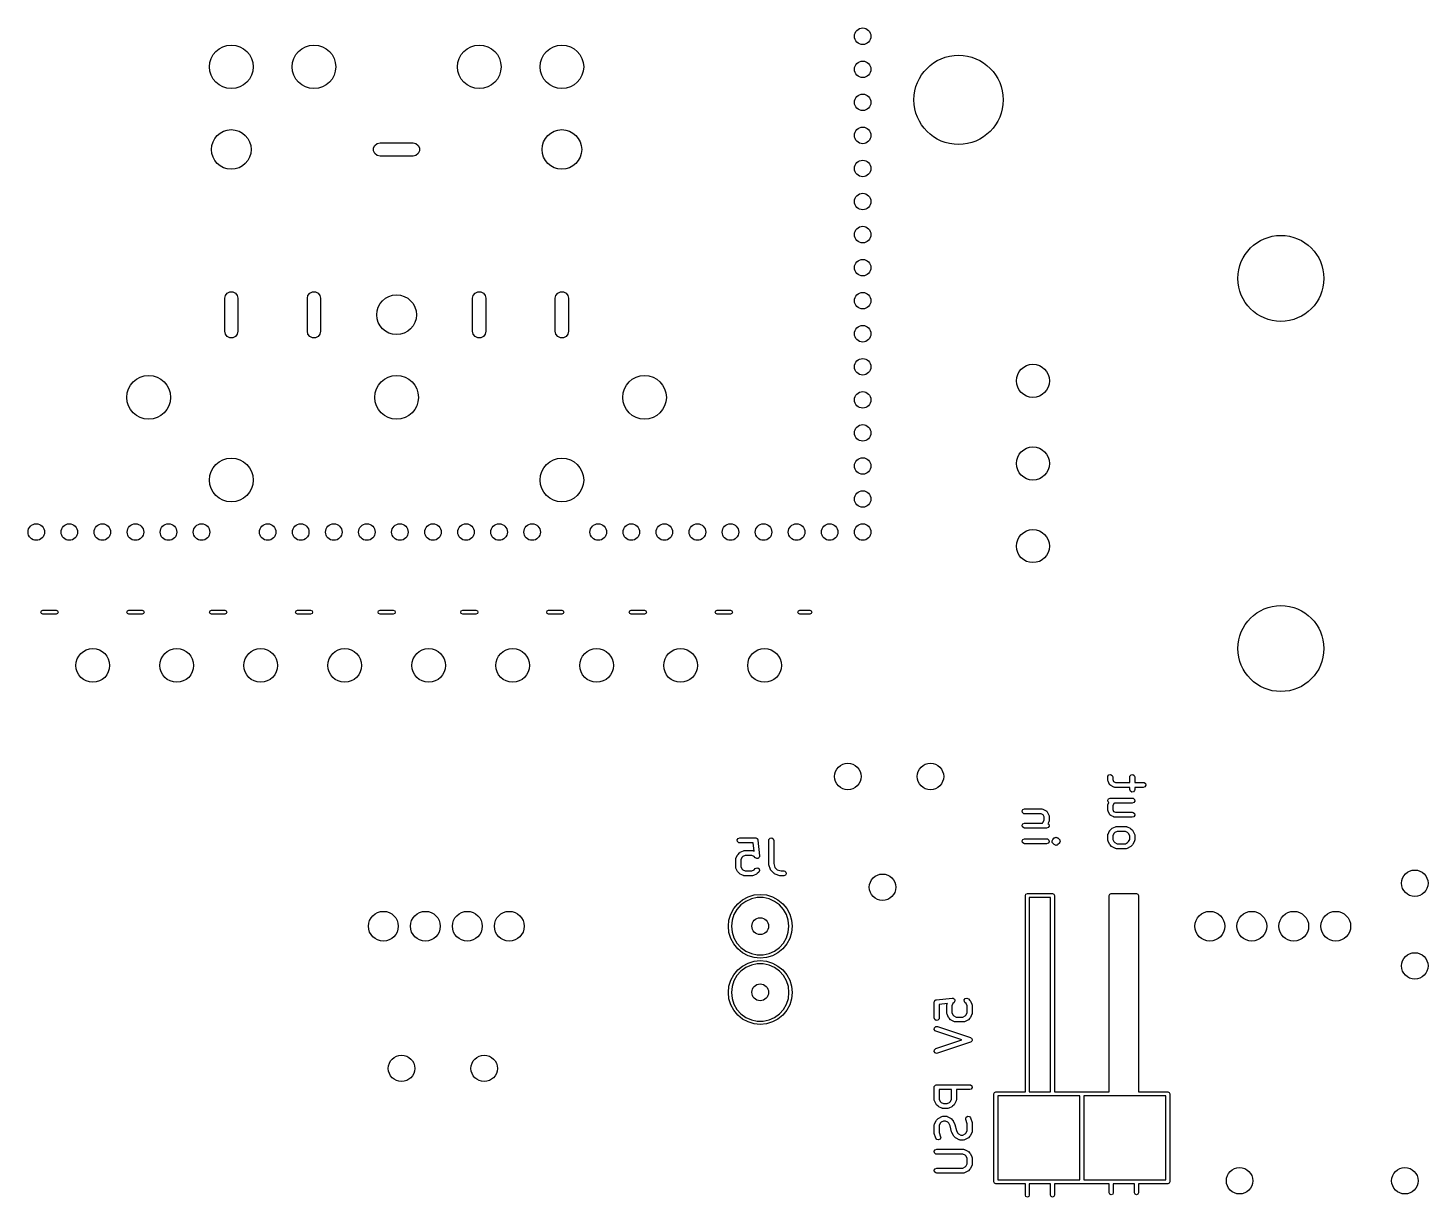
# Model space of a CAD drawing. Extents: x 0.83 to 7.45, y -4.93 to -0.82.
# Drawn here: x 4.128 to 5.795, y -2.212 to -0.82 of the extents above; entities that cross this region are included whole.
import ezdxf

# ---------------------------------------------------------------- set-up
doc = ezdxf.new("R2010")
doc.units = 0
doc.header["$MEASUREMENT"] = 0
doc.layers.add('BLACK', color=7, linetype='CONTINUOUS')

msp = doc.modelspace()

# ---------------------------------------------------------------- linework, layer by layer
at = {"layer": 'BLACK', "linetype": 'CONTINUOUS'}
for p, q in [((4.53957, -0.96281), (4.54109, -0.95966)), ((4.53957, -0.96632), (4.53957, -0.96281)), ((4.54109, -0.96948), (4.53957, -0.96632)), ((4.54109, -0.95966), (4.54383, -0.95747)), ((4.54383, -0.95747), (4.54724, -0.95669)), ((4.54724, -0.95669), (4.58661, -0.95669)), ((4.58661, -0.95669), (4.59003, -0.95747)), ((4.59003, -0.95747), (4.59277, -0.95966)), ((4.59277, -0.95966), (4.59429, -0.96281)), ((4.59429, -0.96632), (4.59277, -0.96948)), ((4.59429, -0.96281), (4.59429, -0.96632)), ((4.54383, -0.97166), (4.54109, -0.96948)), ((4.54724, -0.97244), (4.54383, -0.97166)), ((4.58661, -0.97244), (4.54724, -0.97244)), ((4.59003, -0.97166), (4.58661, -0.97244)), ((4.59277, -0.96948), (4.59003, -0.97166)), ((4.3622, -1.14173), (4.36298, -1.13832)), ((4.3622, -1.1811), (4.3622, -1.14173)), ((4.36298, -1.13832), (4.36517, -1.13558)), ((4.36517, -1.13558), (4.36833, -1.13406)), ((4.36833, -1.13406), (4.37183, -1.13406)), ((4.37183, -1.13406), (4.37499, -1.13558)), ((4.37499, -1.13558), (4.37717, -1.13832)), ((4.37717, -1.13832), (4.37795, -1.14173)), ((4.37795, -1.14173), (4.37795, -1.1811)), ((4.46063, -1.14173), (4.46141, -1.13832)), ((4.46063, -1.1811), (4.46063, -1.14173)), ((4.46141, -1.13832), (4.46359, -1.13558)), ((4.46359, -1.13558), (4.46675, -1.13406)), ((4.46675, -1.13406), (4.47026, -1.13406)), ((4.47026, -1.13406), (4.47341, -1.13558)), ((4.47341, -1.13558), (4.4756, -1.13832)), ((4.4756, -1.13832), (4.47638, -1.14173)), ((4.47638, -1.14173), (4.47638, -1.1811)), ((4.65748, -1.14173), (4.65826, -1.13832)), ((4.65748, -1.1811), (4.65748, -1.14173)), ((4.65826, -1.13832), (4.66044, -1.13558)), ((4.66044, -1.13558), (4.6636, -1.13406)), ((4.6636, -1.13406), (4.66711, -1.13406)), ((4.66711, -1.13406), (4.67026, -1.13558)), ((4.67026, -1.13558), (4.67245, -1.13832)), ((4.67245, -1.13832), (4.67323, -1.14173)), ((4.67323, -1.14173), (4.67323, -1.1811)), ((4.75591, -1.14173), (4.75669, -1.13832)), ((4.75591, -1.1811), (4.75591, -1.14173)), ((4.75669, -1.13832), (4.75887, -1.13558)), ((4.75887, -1.13558), (4.76203, -1.13406)), ((4.76203, -1.13406), (4.76553, -1.13406)), ((4.76553, -1.13406), (4.76869, -1.13558)), ((4.76869, -1.13558), (4.77087, -1.13832)), ((4.77087, -1.13832), (4.77165, -1.14173)), ((4.77165, -1.14173), (4.77165, -1.1811)), ((4.36298, -1.18452), (4.3622, -1.1811)), ((4.37795, -1.1811), (4.37717, -1.18452)), ((4.46141, -1.18452), (4.46063, -1.1811)), ((4.47638, -1.1811), (4.4756, -1.18452)), ((4.65826, -1.18452), (4.65748, -1.1811)), ((4.67323, -1.1811), (4.67245, -1.18452)), ((4.75669, -1.18452), (4.75591, -1.1811)), ((4.77165, -1.1811), (4.77087, -1.18452)), ((4.36517, -1.18726), (4.36298, -1.18452)), ((4.36833, -1.18878), (4.36517, -1.18726)), ((4.37183, -1.18878), (4.36833, -1.18878)), ((4.37499, -1.18726), (4.37183, -1.18878)), ((4.37717, -1.18452), (4.37499, -1.18726)), ((4.46359, -1.18726), (4.46141, -1.18452)), ((4.46675, -1.18878), (4.46359, -1.18726)), ((4.47026, -1.18878), (4.46675, -1.18878)), ((4.47341, -1.18726), (4.47026, -1.18878)), ((4.4756, -1.18452), (4.47341, -1.18726)), ((4.66044, -1.18726), (4.65826, -1.18452)), ((4.6636, -1.18878), (4.66044, -1.18726)), ((4.66711, -1.18878), (4.6636, -1.18878)), ((4.67026, -1.18726), (4.66711, -1.18878)), ((4.67245, -1.18452), (4.67026, -1.18726)), ((4.75887, -1.18726), (4.75669, -1.18452)), ((4.76203, -1.18878), (4.75887, -1.18726)), ((4.76553, -1.18878), (4.76203, -1.18878)), ((4.76869, -1.18726), (4.76553, -1.18878)), ((4.77087, -1.18452), (4.76869, -1.18726)), ((4.14331, -1.51575), (4.144, -1.51408)), ((4.144, -1.51742), (4.14331, -1.51575)), ((4.144, -1.51408), (4.14567, -1.51339)), ((4.14567, -1.51339), (4.16142, -1.51339)), ((4.16142, -1.51339), (4.16309, -1.51408)), ((4.16309, -1.51408), (4.16378, -1.51575)), ((4.16378, -1.51575), (4.16309, -1.51742)), ((4.24567, -1.51575), (4.24636, -1.51408)), ((4.24636, -1.51742), (4.24567, -1.51575)), ((4.24636, -1.51408), (4.24803, -1.51339)), ((4.24803, -1.51339), (4.26378, -1.51339)), ((4.26378, -1.51339), (4.26545, -1.51408)), ((4.26545, -1.51408), (4.26614, -1.51575)), ((4.26614, -1.51575), (4.26545, -1.51742)), ((4.34409, -1.51575), (4.34479, -1.51408)), ((4.34479, -1.51742), (4.34409, -1.51575)), ((4.34479, -1.51408), (4.34646, -1.51339)), ((4.34646, -1.51339), (4.3622, -1.51339)), ((4.3622, -1.51339), (4.36388, -1.51408)), ((4.36388, -1.51408), (4.36457, -1.51575)), ((4.36457, -1.51575), (4.36388, -1.51742)), ((4.44646, -1.51575), (4.44715, -1.51408)), ((4.44715, -1.51742), (4.44646, -1.51575)), ((4.44715, -1.51408), (4.44882, -1.51339)), ((4.44882, -1.51339), (4.46457, -1.51339)), ((4.46457, -1.51339), (4.46624, -1.51408)), ((4.46624, -1.51408), (4.46693, -1.51575)), ((4.46693, -1.51575), (4.46624, -1.51742)), ((4.54488, -1.51575), (4.54557, -1.51408)), ((4.54557, -1.51742), (4.54488, -1.51575)), ((4.54557, -1.51408), (4.54724, -1.51339)), ((4.54724, -1.51339), (4.56299, -1.51339)), ((4.56299, -1.51339), (4.56466, -1.51408)), ((4.56466, -1.51408), (4.56535, -1.51575)), ((4.56535, -1.51575), (4.56466, -1.51742)), ((4.64331, -1.51575), (4.644, -1.51408)), ((4.644, -1.51742), (4.64331, -1.51575)), ((4.644, -1.51408), (4.64567, -1.51339)), ((4.64567, -1.51339), (4.66142, -1.51339)), ((4.66142, -1.51339), (4.66309, -1.51408)), ((4.66309, -1.51408), (4.66378, -1.51575)), ((4.66378, -1.51575), (4.66309, -1.51742)), ((4.74567, -1.51575), (4.74636, -1.51408)), ((4.74636, -1.51742), (4.74567, -1.51575)), ((4.74636, -1.51408), (4.74803, -1.51339)), ((4.74803, -1.51339), (4.76378, -1.51339)), ((4.76378, -1.51339), (4.76545, -1.51408)), ((4.76545, -1.51408), (4.76614, -1.51575)), ((4.76614, -1.51575), (4.76545, -1.51742)), ((4.84409, -1.51575), (4.84479, -1.51408)), ((4.84479, -1.51742), (4.84409, -1.51575)), ((4.84479, -1.51408), (4.84646, -1.51339)), ((4.84646, -1.51339), (4.8622, -1.51339)), ((4.8622, -1.51339), (4.86388, -1.51408)), ((4.86388, -1.51408), (4.86457, -1.51575)), ((4.86457, -1.51575), (4.86388, -1.51742)), ((4.94646, -1.51575), (4.94715, -1.51408)), ((4.94715, -1.51742), (4.94646, -1.51575)), ((4.94715, -1.51408), (4.94882, -1.51339)), ((4.94882, -1.51339), (4.96457, -1.51339)), ((4.96457, -1.51339), (4.96624, -1.51408)), ((4.96624, -1.51408), (4.96693, -1.51575)), ((4.96693, -1.51575), (4.96624, -1.51742)), ((5.04488, -1.51575), (5.04557, -1.51408)), ((5.04557, -1.51742), (5.04488, -1.51575)), ((5.04557, -1.51408), (5.04724, -1.51339)), ((5.04724, -1.51339), (5.05906, -1.51339)), ((5.05906, -1.51339), (5.06073, -1.51408)), ((5.06073, -1.51408), (5.06142, -1.51575)), ((5.06142, -1.51575), (5.06073, -1.51742)), ((4.14567, -1.51811), (4.144, -1.51742)), ((4.16142, -1.51811), (4.14567, -1.51811)), ((4.16309, -1.51742), (4.16142, -1.51811)), ((4.24803, -1.51811), (4.24636, -1.51742)), ((4.26378, -1.51811), (4.24803, -1.51811)), ((4.26545, -1.51742), (4.26378, -1.51811)), ((4.34646, -1.51811), (4.34479, -1.51742)), ((4.3622, -1.51811), (4.34646, -1.51811)), ((4.36388, -1.51742), (4.3622, -1.51811)), ((4.44882, -1.51811), (4.44715, -1.51742)), ((4.46457, -1.51811), (4.44882, -1.51811)), ((4.46624, -1.51742), (4.46457, -1.51811)), ((4.54724, -1.51811), (4.54557, -1.51742)), ((4.56299, -1.51811), (4.54724, -1.51811)), ((4.56466, -1.51742), (4.56299, -1.51811)), ((4.64567, -1.51811), (4.644, -1.51742)), ((4.66142, -1.51811), (4.64567, -1.51811)), ((4.66309, -1.51742), (4.66142, -1.51811)), ((4.74803, -1.51811), (4.74636, -1.51742)), ((4.76378, -1.51811), (4.74803, -1.51811)), ((4.76545, -1.51742), (4.76378, -1.51811)), ((4.84646, -1.51811), (4.84479, -1.51742)), ((4.8622, -1.51811), (4.84646, -1.51811)), ((4.86388, -1.51742), (4.8622, -1.51811)), ((4.94882, -1.51811), (4.94715, -1.51742)), ((4.96457, -1.51811), (4.94882, -1.51811)), ((4.96624, -1.51742), (4.96457, -1.51811)), ((5.04724, -1.51811), (5.04557, -1.51742)), ((5.05906, -1.51811), (5.04724, -1.51811)), ((5.06073, -1.51742), (5.05906, -1.51811)), ((5.41387, -1.71201), (5.41404, -1.711)), ((5.41387, -1.71576), (5.41387, -1.71201)), ((5.41393, -1.71593), (5.41387, -1.71576)), ((5.41388, -1.7161), (5.41393, -1.71593)), ((5.41418, -1.71708), (5.41388, -1.7161)), ((5.41404, -1.711), (5.41534, -1.70945)), ((5.41605, -1.72083), (5.41418, -1.71708)), ((5.41534, -1.70945), (5.41733, -1.7091)), ((5.41733, -1.7091), (5.41908, -1.71011)), ((5.41908, -1.71011), (5.41977, -1.71201)), ((5.41977, -1.71201), (5.41977, -1.71506)), ((5.41977, -1.71506), (5.42089, -1.71731)), ((5.42089, -1.71731), (5.42314, -1.71843)), ((5.44011, -1.71201), (5.44029, -1.711)), ((5.44011, -1.71843), (5.44011, -1.71201)), ((5.44029, -1.711), (5.44159, -1.70945)), ((5.44159, -1.70945), (5.44358, -1.7091)), ((5.44358, -1.7091), (5.44533, -1.71011)), ((5.44533, -1.71011), (5.44602, -1.71201)), ((5.44602, -1.71201), (5.44602, -1.71843)), ((5.41637, -1.72113), (5.41605, -1.72083)), ((5.41655, -1.72154), (5.41637, -1.72113)), ((5.41737, -1.72215), (5.41655, -1.72154)), ((5.42112, -1.72403), (5.41737, -1.72215)), ((5.4213, -1.72405), (5.42112, -1.72403)), ((5.42143, -1.72416), (5.4213, -1.72405)), ((5.42244, -1.72434), (5.42143, -1.72416)), ((5.44011, -1.72434), (5.42244, -1.72434)), ((5.42314, -1.71843), (5.44011, -1.71843)), ((5.44011, -1.72701), (5.44011, -1.72434)), ((5.4408, -1.72891), (5.44011, -1.72701)), ((5.44255, -1.72992), (5.4408, -1.72891)), ((5.44454, -1.72957), (5.44255, -1.72992)), ((5.44584, -1.72802), (5.44454, -1.72957)), ((5.44602, -1.72701), (5.44584, -1.72802)), ((5.44602, -1.71843), (5.45619, -1.71843)), ((5.45619, -1.72434), (5.44602, -1.72434)), ((5.44602, -1.72434), (5.44602, -1.72701)), ((5.45619, -1.71843), (5.4572, -1.71861)), ((5.45809, -1.72365), (5.45619, -1.72434)), ((5.4572, -1.71861), (5.45875, -1.71991)), ((5.4591, -1.7219), (5.45809, -1.72365)), ((5.45875, -1.71991), (5.4591, -1.7219)), ((5.31292, -1.75074), (5.31482, -1.75005)), ((5.31482, -1.75005), (5.33544, -1.75005)), ((5.33544, -1.75005), (5.33645, -1.75023)), ((5.33645, -1.75023), (5.33659, -1.75034)), ((5.33659, -1.75034), (5.33676, -1.75036)), ((5.33676, -1.75036), (5.34051, -1.75224)), ((5.41387, -1.74576), (5.41404, -1.74475)), ((5.41387, -1.75138), (5.41387, -1.74576)), ((5.41391, -1.73962), (5.41492, -1.73787)), ((5.41426, -1.74161), (5.41391, -1.73962)), ((5.41404, -1.74475), (5.41416, -1.74461)), ((5.41416, -1.74461), (5.41418, -1.74444)), ((5.41418, -1.74444), (5.4152, -1.7424)), ((5.4152, -1.7424), (5.41426, -1.74161)), ((5.41492, -1.73787), (5.41682, -1.73718)), ((5.41682, -1.73718), (5.44306, -1.73718)), ((5.42112, -1.74376), (5.41977, -1.74645)), ((5.41977, -1.74645), (5.41977, -1.75068)), ((5.41977, -1.75068), (5.42089, -1.75293)), ((5.42179, -1.74309), (5.42112, -1.74376)), ((5.44306, -1.74309), (5.42179, -1.74309)), ((5.44306, -1.73718), (5.44407, -1.73736)), ((5.44496, -1.74239), (5.44306, -1.74309)), ((5.44407, -1.73736), (5.44562, -1.73866)), ((5.44597, -1.74065), (5.44496, -1.74239)), ((5.44562, -1.73866), (5.44597, -1.74065)), ((5.31191, -1.75249), (5.31292, -1.75074)), ((5.31226, -1.75448), (5.31191, -1.75249)), ((5.31381, -1.75578), (5.31226, -1.75448)), ((5.31292, -1.76762), (5.31482, -1.76693)), ((5.31482, -1.75596), (5.31381, -1.75578)), ((5.33474, -1.75596), (5.31482, -1.75596)), ((5.31482, -1.76693), (5.33609, -1.76693)), ((5.33699, -1.75708), (5.33474, -1.75596)), ((5.33609, -1.76693), (5.33676, -1.76625)), ((5.33676, -1.76625), (5.33811, -1.76356)), ((5.33811, -1.75933), (5.33699, -1.75708)), ((5.33811, -1.76356), (5.33811, -1.75933)), ((5.34051, -1.75224), (5.34133, -1.75285)), ((5.34133, -1.75285), (5.34151, -1.75326)), ((5.34151, -1.75326), (5.34183, -1.75356)), ((5.34183, -1.75356), (5.34371, -1.75731)), ((5.34371, -1.76557), (5.34269, -1.76762)), ((5.34371, -1.75731), (5.344, -1.75829)), ((5.34373, -1.7654), (5.34371, -1.76557)), ((5.34384, -1.76526), (5.34373, -1.7654)), ((5.34402, -1.76425), (5.34384, -1.76526)), ((5.344, -1.75829), (5.34396, -1.75846)), ((5.34396, -1.75846), (5.34402, -1.75863)), ((5.34402, -1.75863), (5.34402, -1.76425)), ((5.41393, -1.75155), (5.41387, -1.75138)), ((5.41388, -1.75172), (5.41393, -1.75155)), ((5.41418, -1.7527), (5.41388, -1.75172)), ((5.41605, -1.75645), (5.41418, -1.7527)), ((5.41637, -1.75676), (5.41605, -1.75645)), ((5.41655, -1.75716), (5.41637, -1.75676)), ((5.41737, -1.75777), (5.41655, -1.75716)), ((5.42112, -1.75965), (5.41737, -1.75777)), ((5.42089, -1.75293), (5.42314, -1.75405)), ((5.4213, -1.75967), (5.42112, -1.75965)), ((5.42143, -1.75978), (5.4213, -1.75967)), ((5.42244, -1.75996), (5.42143, -1.75978)), ((5.44306, -1.75996), (5.42244, -1.75996)), ((5.42314, -1.75405), (5.44306, -1.75405)), ((5.44306, -1.75405), (5.44407, -1.75423)), ((5.44496, -1.75927), (5.44306, -1.75996)), ((5.44407, -1.75423), (5.44562, -1.75553)), ((5.44597, -1.75752), (5.44496, -1.75927)), ((5.44562, -1.75553), (5.44597, -1.75752)), ((5.31191, -1.76937), (5.31292, -1.76762)), ((5.31226, -1.77135), (5.31191, -1.76937)), ((5.31381, -1.77265), (5.31226, -1.77135)), ((5.31482, -1.77283), (5.31381, -1.77265)), ((5.34106, -1.77283), (5.31482, -1.77283)), ((5.34296, -1.77214), (5.34106, -1.77283)), ((5.34269, -1.76762), (5.34362, -1.7684)), ((5.34397, -1.77039), (5.34296, -1.77214)), ((5.34362, -1.7684), (5.34397, -1.77039)), ((5.35107, -1.78408), (5.35183, -1.78401)), ((5.35183, -1.78401), (5.35257, -1.78381)), ((5.35257, -1.78381), (5.35281, -1.78392)), ((5.35281, -1.78392), (5.35308, -1.7839)), ((5.35308, -1.7839), (5.35371, -1.78434)), ((5.41387, -1.78138), (5.41404, -1.78037)), ((5.41387, -1.787), (5.41387, -1.78138)), ((5.41404, -1.78037), (5.41416, -1.78023)), ((5.41416, -1.78023), (5.41418, -1.78006)), ((5.41418, -1.78006), (5.41605, -1.77631)), ((5.41605, -1.77631), (5.41658, -1.7756)), ((5.41658, -1.7756), (5.4166, -1.77554)), ((5.4166, -1.77554), (5.41848, -1.77367)), ((5.41848, -1.77367), (5.4192, -1.77316)), ((5.4192, -1.77316), (5.41925, -1.77311)), ((5.41925, -1.77311), (5.423, -1.77124)), ((5.42112, -1.77938), (5.41977, -1.78207)), ((5.41977, -1.78207), (5.41977, -1.7863)), ((5.42232, -1.77818), (5.42112, -1.77938)), ((5.42501, -1.77683), (5.42232, -1.77818)), ((5.423, -1.77124), (5.42398, -1.77095)), ((5.42398, -1.77095), (5.42415, -1.77099)), ((5.42415, -1.77099), (5.42432, -1.77093)), ((5.42432, -1.77093), (5.43557, -1.77093)), ((5.43487, -1.77683), (5.42501, -1.77683)), ((5.43757, -1.77818), (5.43487, -1.77683)), ((5.43557, -1.77093), (5.43658, -1.7711)), ((5.43658, -1.7711), (5.43671, -1.77122)), ((5.43671, -1.77122), (5.43689, -1.77124)), ((5.43689, -1.77124), (5.44064, -1.77311)), ((5.43876, -1.77938), (5.43757, -1.77818)), ((5.44011, -1.78207), (5.43876, -1.77938)), ((5.44011, -1.7863), (5.44011, -1.78207)), ((5.44064, -1.77311), (5.44134, -1.77364)), ((5.44134, -1.77364), (5.4414, -1.77367)), ((5.4414, -1.77367), (5.44328, -1.77554)), ((5.44328, -1.77554), (5.44378, -1.77626)), ((5.44378, -1.77626), (5.44383, -1.77631)), ((5.44383, -1.77631), (5.44571, -1.78006)), ((5.44571, -1.78006), (5.446, -1.78104)), ((5.446, -1.78104), (5.44596, -1.78121)), ((5.44596, -1.78121), (5.44602, -1.78138)), ((5.44602, -1.78138), (5.44602, -1.787)), ((4.97272, -1.78699), (4.97373, -1.78524)), ((4.97307, -1.78898), (4.97272, -1.78699)), ((4.97462, -1.79028), (4.97307, -1.78898)), ((4.97373, -1.78524), (4.97563, -1.78455)), ((4.97563, -1.79046), (4.97462, -1.79028)), ((4.97563, -1.78455), (4.99438, -1.78455)), ((4.9917, -1.79046), (4.97563, -1.79046)), ((4.97618, -1.80174), (4.97993, -1.79986)), ((4.97993, -1.79986), (4.98091, -1.79957)), ((4.98091, -1.79957), (4.98109, -1.79961)), ((4.98109, -1.79961), (4.98125, -1.79955)), ((4.98125, -1.79955), (4.99063, -1.79955)), ((4.99063, -1.79955), (4.99164, -1.79973)), ((4.99164, -1.79973), (4.99177, -1.79984)), ((4.99268, -1.80023), (4.9917, -1.79046)), ((4.99177, -1.79984), (4.99195, -1.79986)), ((4.99195, -1.79986), (4.99268, -1.80023)), ((4.99438, -1.78455), (4.99453, -1.78458)), ((4.99453, -1.78458), (4.9946, -1.78456)), ((4.9946, -1.78456), (4.99471, -1.78461)), ((4.99471, -1.78461), (4.99539, -1.78473)), ((4.99539, -1.78473), (4.99587, -1.78513)), ((4.99587, -1.78513), (4.99644, -1.78539)), ((4.99644, -1.78539), (4.99662, -1.78576)), ((4.99662, -1.78576), (4.99693, -1.78603)), ((4.99693, -1.78603), (4.99704, -1.78665)), ((4.99704, -1.78665), (4.99731, -1.78721)), ((4.99731, -1.78721), (4.99919, -1.80596)), ((5.01017, -1.7875), (5.01035, -1.78649)), ((5.01017, -1.81563), (5.01017, -1.7875)), ((5.01035, -1.78649), (5.01165, -1.78495)), ((5.01165, -1.78495), (5.01364, -1.7846)), ((5.01364, -1.7846), (5.01539, -1.78561)), ((5.01539, -1.78561), (5.01608, -1.7875)), ((5.01608, -1.7875), (5.01608, -1.81515)), ((5.31191, -1.78811), (5.31292, -1.78636)), ((5.31226, -1.7901), (5.31191, -1.78811)), ((5.31381, -1.7914), (5.31226, -1.7901)), ((5.31292, -1.78636), (5.31482, -1.78567)), ((5.31482, -1.79158), (5.31381, -1.7914)), ((5.31482, -1.78567), (5.34106, -1.78567)), ((5.34106, -1.79158), (5.31482, -1.79158)), ((5.34106, -1.78567), (5.34207, -1.78585)), ((5.34296, -1.79089), (5.34106, -1.79158)), ((5.34207, -1.78585), (5.34362, -1.78715)), ((5.34397, -1.78914), (5.34296, -1.79089)), ((5.34362, -1.78715), (5.34397, -1.78914)), ((5.3475, -1.78837), (5.34755, -1.78825)), ((5.3477, -1.78911), (5.3475, -1.78837)), ((5.34753, -1.78811), (5.3476, -1.788)), ((5.34755, -1.78825), (5.34753, -1.78811)), ((5.34759, -1.78786), (5.34803, -1.78723)), ((5.3476, -1.788), (5.34759, -1.78786)), ((5.34776, -1.78987), (5.3477, -1.78911)), ((5.34787, -1.79002), (5.34776, -1.78987)), ((5.34788, -1.7901), (5.34787, -1.79002)), ((5.34798, -1.79019), (5.34788, -1.7901)), ((5.34799, -1.79019), (5.34798, -1.79019)), ((5.34802, -1.79032), (5.34799, -1.79019)), ((5.34813, -1.79039), (5.34802, -1.79032)), ((5.34803, -1.78723), (5.34835, -1.78654)), ((5.34835, -1.79071), (5.34813, -1.79039)), ((5.34835, -1.78654), (5.35023, -1.78466)), ((5.35023, -1.79259), (5.34835, -1.79071)), ((5.35023, -1.78466), (5.35054, -1.78444)), ((5.35092, -1.79291), (5.35023, -1.79259)), ((5.35054, -1.78444), (5.35062, -1.78433)), ((5.35062, -1.78433), (5.35075, -1.7843)), ((5.35075, -1.7843), (5.35107, -1.78408)), ((5.35155, -1.79335), (5.35092, -1.79291)), ((5.35181, -1.79333), (5.35155, -1.79335)), ((5.35206, -1.79344), (5.35181, -1.79333)), ((5.3528, -1.79324), (5.35206, -1.79344)), ((5.35356, -1.79318), (5.3528, -1.79324)), ((5.35388, -1.79295), (5.35356, -1.79318)), ((5.35371, -1.78434), (5.3544, -1.78466)), ((5.35401, -1.79292), (5.35388, -1.79295)), ((5.35408, -1.79281), (5.35401, -1.79292)), ((5.3544, -1.79259), (5.35408, -1.79281)), ((5.3544, -1.78466), (5.35628, -1.78654)), ((5.35628, -1.79071), (5.3544, -1.79259)), ((5.35628, -1.78654), (5.3565, -1.78686)), ((5.3566, -1.79002), (5.35628, -1.79071)), ((5.3565, -1.78686), (5.35661, -1.78693)), ((5.35704, -1.78939), (5.3566, -1.79002)), ((5.35661, -1.78693), (5.35664, -1.78706)), ((5.35664, -1.78706), (5.35665, -1.78707)), ((5.35665, -1.78707), (5.35675, -1.78715)), ((5.35675, -1.78715), (5.35676, -1.78723)), ((5.35676, -1.78723), (5.35686, -1.78738)), ((5.35686, -1.78738), (5.35693, -1.78814)), ((5.35693, -1.78814), (5.35713, -1.78888)), ((5.3571, -1.78914), (5.35703, -1.78926)), ((5.35703, -1.78926), (5.35704, -1.78939)), ((5.35713, -1.78888), (5.35707, -1.78901)), ((5.35707, -1.78901), (5.3571, -1.78914)), ((5.41393, -1.78717), (5.41387, -1.787)), ((5.41388, -1.78734), (5.41393, -1.78717)), ((5.41418, -1.78832), (5.41388, -1.78734)), ((5.41605, -1.79207), (5.41418, -1.78832)), ((5.4161, -1.79212), (5.41605, -1.79207)), ((5.4166, -1.79284), (5.4161, -1.79212)), ((5.41848, -1.79471), (5.4166, -1.79284)), ((5.41854, -1.79474), (5.41848, -1.79471)), ((5.41925, -1.79527), (5.41854, -1.79474)), ((5.423, -1.79714), (5.41925, -1.79527)), ((5.41977, -1.7863), (5.42112, -1.789)), ((5.42112, -1.789), (5.42232, -1.7902)), ((5.42232, -1.7902), (5.42501, -1.79155)), ((5.42317, -1.79716), (5.423, -1.79714)), ((5.42331, -1.79728), (5.42317, -1.79716)), ((5.42432, -1.79745), (5.42331, -1.79728)), ((5.43557, -1.79745), (5.42432, -1.79745)), ((5.42501, -1.79155), (5.43487, -1.79155)), ((5.43487, -1.79155), (5.43757, -1.7902)), ((5.43573, -1.79739), (5.43557, -1.79745)), ((5.4359, -1.79743), (5.43573, -1.79739)), ((5.43689, -1.79714), (5.4359, -1.79743)), ((5.44064, -1.79527), (5.43689, -1.79714)), ((5.43757, -1.7902), (5.43876, -1.789)), ((5.43876, -1.789), (5.44011, -1.7863)), ((5.44068, -1.79522), (5.44064, -1.79527)), ((5.4414, -1.79471), (5.44068, -1.79522)), ((5.44328, -1.79284), (5.4414, -1.79471)), ((5.44331, -1.79278), (5.44328, -1.79284)), ((5.44383, -1.79207), (5.44331, -1.79278)), ((5.44571, -1.78832), (5.44383, -1.79207)), ((5.44573, -1.78815), (5.44571, -1.78832)), ((5.44584, -1.78801), (5.44573, -1.78815)), ((5.44602, -1.787), (5.44584, -1.78801)), ((4.9708, -1.81), (4.97098, -1.80899)), ((4.9708, -1.81938), (4.9708, -1.81)), ((4.97098, -1.80899), (4.97109, -1.80886)), ((4.97109, -1.80886), (4.97111, -1.80868)), ((4.97111, -1.80868), (4.97299, -1.80493)), ((4.97299, -1.80493), (4.97351, -1.80422)), ((4.97351, -1.80422), (4.97354, -1.80416)), ((4.97354, -1.80416), (4.97541, -1.80229)), ((4.97541, -1.80229), (4.97614, -1.80178)), ((4.97614, -1.80178), (4.97618, -1.80174)), ((4.97805, -1.808), (4.97671, -1.8107)), ((4.97671, -1.8107), (4.97671, -1.81868)), ((4.97925, -1.8068), (4.97805, -1.808)), ((4.98195, -1.80546), (4.97925, -1.8068)), ((4.98993, -1.80546), (4.98195, -1.80546)), ((4.99263, -1.8068), (4.98993, -1.80546)), ((4.99416, -1.80834), (4.99263, -1.8068)), ((4.99418, -1.80835), (4.99416, -1.80834)), ((4.99419, -1.80837), (4.99418, -1.80835)), ((4.99509, -1.80877), (4.99419, -1.80837)), ((4.99599, -1.80919), (4.99509, -1.80877)), ((4.99601, -1.80919), (4.99599, -1.80919)), ((4.99603, -1.8092), (4.99601, -1.80919)), ((4.99699, -1.80893), (4.99603, -1.8092)), ((4.99794, -1.80867), (4.99699, -1.80893)), ((4.99796, -1.80866), (4.99794, -1.80867)), ((4.99797, -1.80865), (4.99796, -1.80866)), ((4.99853, -1.80783), (4.99797, -1.80865)), ((4.9991, -1.80702), (4.99853, -1.80783)), ((4.99911, -1.80698), (4.9991, -1.807)), ((4.9991, -1.807), (4.9991, -1.80702)), ((4.99919, -1.80596), (4.99911, -1.80698)), ((5.01019, -1.81569), (5.01017, -1.81563)), ((5.01032, -1.81656), (5.01019, -1.81569)), ((5.0122, -1.82218), (5.01032, -1.81656)), ((5.01608, -1.81515), (5.01758, -1.81966)), ((4.97086, -1.81954), (4.9708, -1.81938)), ((4.97082, -1.81971), (4.97086, -1.81954)), ((4.97111, -1.8207), (4.97082, -1.81971)), ((4.97299, -1.82445), (4.97111, -1.8207)), ((4.97303, -1.82449), (4.97299, -1.82445)), ((4.97354, -1.82521), (4.97303, -1.82449)), ((4.97541, -1.82709), (4.97354, -1.82521)), ((4.97547, -1.82712), (4.97541, -1.82709)), ((4.97618, -1.82764), (4.97547, -1.82712)), ((4.97993, -1.82952), (4.97618, -1.82764)), ((4.97671, -1.81868), (4.97805, -1.82138)), ((4.97805, -1.82138), (4.97925, -1.82257)), ((4.97925, -1.82257), (4.98195, -1.82392)), ((4.98011, -1.82954), (4.97993, -1.82952)), ((4.98024, -1.82965), (4.98011, -1.82954)), ((4.98125, -1.82983), (4.98024, -1.82965)), ((4.99063, -1.82983), (4.98125, -1.82983)), ((4.98195, -1.82392), (4.98993, -1.82392)), ((4.98993, -1.82392), (4.99263, -1.82257)), ((4.99079, -1.82977), (4.99063, -1.82983)), ((4.99096, -1.82981), (4.99079, -1.82977)), ((4.99195, -1.82952), (4.99096, -1.82981)), ((4.9957, -1.82764), (4.99195, -1.82952)), ((4.99263, -1.82257), (4.99416, -1.82104)), ((4.99416, -1.82104), (4.995, -1.82045)), ((4.995, -1.82045), (4.99701, -1.82027)), ((4.99574, -1.82759), (4.9957, -1.82764)), ((4.99646, -1.82709), (4.99574, -1.82759)), ((4.99834, -1.82521), (4.99646, -1.82709)), ((4.99701, -1.82027), (4.99867, -1.82143)), ((4.99919, -1.82338), (4.99834, -1.82521)), ((4.99867, -1.82143), (4.99919, -1.82338)), ((5.01231, -1.82232), (5.0122, -1.82218)), ((5.01232, -1.8225), (5.01231, -1.82232)), ((5.01291, -1.82334), (5.01232, -1.8225)), ((5.01666, -1.82709), (5.01291, -1.82334)), ((5.01682, -1.82716), (5.01666, -1.82709)), ((5.01691, -1.82731), (5.01682, -1.82716)), ((5.01781, -1.8278), (5.01691, -1.82731)), ((5.01758, -1.81966), (5.02034, -1.82242)), ((5.02344, -1.82968), (5.01781, -1.8278)), ((5.02034, -1.82242), (5.02485, -1.82392)), ((5.0235, -1.82967), (5.02344, -1.82968)), ((5.02437, -1.82983), (5.0235, -1.82967)), ((5.02812, -1.82983), (5.02437, -1.82983)), ((5.02485, -1.82392), (5.02812, -1.82392)), ((5.02812, -1.82392), (5.02913, -1.8241)), ((5.03002, -1.82914), (5.02812, -1.82983)), ((5.02913, -1.8241), (5.03068, -1.8254)), ((5.03103, -1.82739), (5.03002, -1.82914)), ((5.03068, -1.8254), (5.03103, -1.82739)), ((4.96843, -1.86867), (4.97315, -1.86292)), ((4.9771, -1.86433), (4.97232, -1.86965)), ((4.97315, -1.86292), (4.97891, -1.85819)), ((4.98289, -1.86013), (4.9771, -1.86433)), ((4.97891, -1.85819), (4.98547, -1.85469)), ((4.98943, -1.85722), (4.98289, -1.86013)), ((4.98547, -1.85469), (4.99259, -1.85252)), ((4.99642, -1.85573), (4.98943, -1.85722)), ((4.99259, -1.85252), (5, -1.8518)), ((5.00358, -1.85573), (4.99642, -1.85573)), ((5, -1.8518), (5.00741, -1.85252)), ((5.01057, -1.85722), (5.00358, -1.85573)), ((5.00741, -1.85252), (5.01453, -1.85469)), ((5.01711, -1.86013), (5.01057, -1.85722)), ((5.01453, -1.85469), (5.02109, -1.85819)), ((5.0229, -1.86433), (5.01711, -1.86013)), ((5.02109, -1.85819), (5.02685, -1.86292)), ((5.02768, -1.86965), (5.0229, -1.86433)), ((5.02685, -1.86292), (5.03157, -1.86867)), ((5.31575, -1.85335), (5.31644, -1.85168)), ((5.31575, -2.0872), (5.31575, -1.85335)), ((5.31644, -1.85168), (5.31811, -1.85098)), ((5.31811, -1.85098), (5.34803, -1.85098)), ((5.32047, -1.85571), (5.32047, -2.0872)), ((5.34567, -1.85571), (5.32047, -1.85571)), ((5.34567, -2.0872), (5.34567, -1.85571)), ((5.34803, -1.85098), (5.3497, -1.85168)), ((5.3497, -1.85168), (5.35039, -1.85335)), ((5.35039, -1.85335), (5.35039, -2.0872)), ((5.41575, -1.85335), (5.41644, -1.85168)), ((5.41575, -2.0872), (5.41575, -1.85335)), ((5.41644, -1.85168), (5.41811, -1.85098)), ((5.41811, -1.85098), (5.44803, -1.85098)), ((5.44803, -1.85098), (5.4497, -1.85168)), ((5.4497, -1.85168), (5.45039, -1.85335)), ((5.45039, -1.85335), (5.45039, -2.0872)), ((4.96203, -1.88976), (4.96276, -1.88236)), ((4.96276, -1.88236), (4.96492, -1.87523)), ((4.96492, -1.87523), (4.96843, -1.86867)), ((4.96653, -1.88265), (4.96578, -1.88976)), ((4.96874, -1.87585), (4.96653, -1.88265)), ((4.97232, -1.86965), (4.96874, -1.87585)), ((5.03126, -1.87585), (5.02768, -1.86965)), ((5.03347, -1.88265), (5.03126, -1.87585)), ((5.03157, -1.86867), (5.03508, -1.87523)), ((5.03422, -1.88976), (5.03347, -1.88265)), ((5.03508, -1.87523), (5.03724, -1.88236)), ((5.03724, -1.88236), (5.03797, -1.88976)), ((4.96276, -1.89717), (4.96203, -1.88976)), ((4.96492, -1.90429), (4.96276, -1.89717)), ((4.96578, -1.88976), (4.96653, -1.89688)), ((4.96653, -1.89688), (4.96874, -1.90368)), ((5.03126, -1.90368), (5.03347, -1.89688)), ((5.03347, -1.89688), (5.03422, -1.88976)), ((5.03724, -1.89717), (5.03508, -1.90429)), ((5.03797, -1.88976), (5.03724, -1.89717)), ((4.96843, -1.91086), (4.96492, -1.90429)), ((4.97315, -1.91661), (4.96843, -1.91086)), ((4.96874, -1.90368), (4.97232, -1.90988)), ((4.97232, -1.90988), (4.9771, -1.91519)), ((4.97891, -1.92133), (4.97315, -1.91661)), ((4.9771, -1.91519), (4.98289, -1.9194)), ((5.01711, -1.9194), (5.0229, -1.91519)), ((5.02685, -1.91661), (5.02109, -1.92133)), ((5.0229, -1.91519), (5.02768, -1.90988)), ((5.03157, -1.91086), (5.02685, -1.91661)), ((5.02768, -1.90988), (5.03126, -1.90368)), ((5.03508, -1.90429), (5.03157, -1.91086)), ((4.9789, -1.93717), (4.98546, -1.93366)), ((4.98547, -1.92484), (4.97891, -1.92133)), ((4.98289, -1.9194), (4.98943, -1.92231)), ((4.98546, -1.93366), (4.99259, -1.9315)), ((4.99259, -1.927), (4.98547, -1.92484)), ((4.98943, -1.92231), (4.99642, -1.9238)), ((5, -1.92773), (4.99259, -1.927)), ((4.99259, -1.9315), (5, -1.93077)), ((4.99642, -1.9238), (5.00358, -1.9238)), ((5.00741, -1.927), (5, -1.92773)), ((5, -1.93077), (5.00741, -1.9315)), ((5.00358, -1.9238), (5.01057, -1.92231)), ((5.01453, -1.92484), (5.00741, -1.927)), ((5.00741, -1.9315), (5.01454, -1.93366)), ((5.01057, -1.92231), (5.01711, -1.9194)), ((5.02109, -1.92133), (5.01453, -1.92484)), ((5.01454, -1.93366), (5.0211, -1.93717)), ((4.96491, -1.95421), (4.96842, -1.94765)), ((4.96842, -1.94765), (4.97314, -1.94189)), ((4.9723, -1.94863), (4.96873, -1.95483)), ((4.97709, -1.94331), (4.9723, -1.94863)), ((4.97314, -1.94189), (4.9789, -1.93717)), ((4.98288, -1.9391), (4.97709, -1.94331)), ((4.98942, -1.93619), (4.98288, -1.9391)), ((4.99642, -1.9347), (4.98942, -1.93619)), ((5.00358, -1.9347), (4.99642, -1.9347)), ((5.01058, -1.93619), (5.00358, -1.9347)), ((5.01712, -1.9391), (5.01058, -1.93619)), ((5.02291, -1.94331), (5.01712, -1.9391)), ((5.0211, -1.93717), (5.02686, -1.94189)), ((5.02769, -1.94863), (5.02291, -1.94331)), ((5.02686, -1.94189), (5.03158, -1.94765)), ((5.03127, -1.95483), (5.02769, -1.94863)), ((5.03158, -1.94765), (5.03509, -1.95421)), ((4.96202, -1.96875), (4.96275, -1.96134)), ((4.96275, -1.96134), (4.96491, -1.95421)), ((4.96652, -1.96163), (4.96577, -1.96875)), ((4.96873, -1.95483), (4.96652, -1.96163)), ((5.03348, -1.96163), (5.03127, -1.95483)), ((5.03423, -1.96875), (5.03348, -1.96163)), ((5.03509, -1.95421), (5.03725, -1.96134)), ((5.03725, -1.96134), (5.03798, -1.96875)), ((4.96275, -1.97616), (4.96202, -1.96875)), ((4.96491, -1.98329), (4.96275, -1.97616)), ((4.96842, -1.98985), (4.96491, -1.98329)), ((4.96577, -1.96875), (4.96652, -1.97587)), ((4.96652, -1.97587), (4.96873, -1.98267)), ((4.96873, -1.98267), (4.9723, -1.98887)), ((5.02769, -1.98887), (5.03127, -1.98267)), ((5.03127, -1.98267), (5.03348, -1.97587)), ((5.03509, -1.98329), (5.03158, -1.98985)), ((5.03348, -1.97587), (5.03423, -1.96875)), ((5.03725, -1.97616), (5.03509, -1.98329)), ((5.03798, -1.96875), (5.03725, -1.97616)), ((5.20719, -1.98024), (5.20722, -1.98009)), ((5.20719, -1.99899), (5.20719, -1.98024)), ((5.2072, -1.98002), (5.20725, -1.97991)), ((5.20722, -1.98009), (5.2072, -1.98002)), ((5.20725, -1.97991), (5.20737, -1.97923)), ((5.20737, -1.97923), (5.20777, -1.97875)), ((5.20777, -1.97875), (5.20803, -1.97818)), ((5.20803, -1.97818), (5.2084, -1.978)), ((5.2084, -1.978), (5.20867, -1.97768)), ((5.20867, -1.97768), (5.20928, -1.97757)), ((5.20928, -1.97757), (5.20985, -1.9773)), ((5.20985, -1.9773), (5.2286, -1.97543)), ((5.22287, -1.98194), (5.2131, -1.98291)), ((5.2131, -1.98291), (5.2131, -1.99899)), ((5.22219, -1.98399), (5.22237, -1.98298)), ((5.22219, -1.99336), (5.22219, -1.98399)), ((5.22237, -1.98298), (5.22248, -1.98284)), ((5.22248, -1.98284), (5.2225, -1.98267)), ((5.2225, -1.98267), (5.22287, -1.98194)), ((5.22944, -1.98199), (5.22809, -1.98469)), ((5.2286, -1.97543), (5.22962, -1.9755)), ((5.23098, -1.98045), (5.22944, -1.98199)), ((5.22962, -1.9755), (5.22964, -1.97551)), ((5.22964, -1.97551), (5.22965, -1.97551)), ((5.22965, -1.97551), (5.23047, -1.97608)), ((5.23047, -1.97608), (5.23129, -1.97664)), ((5.23099, -1.98044), (5.23098, -1.98045)), ((5.231, -1.98043), (5.23099, -1.98044)), ((5.23141, -1.97952), (5.231, -1.98043)), ((5.23129, -1.97664), (5.23129, -1.97666)), ((5.23129, -1.97666), (5.23131, -1.97667)), ((5.23131, -1.97667), (5.23157, -1.97763)), ((5.23183, -1.97862), (5.23141, -1.97952)), ((5.23157, -1.97763), (5.23183, -1.97859)), ((5.23183, -1.97859), (5.23183, -1.9786)), ((5.23183, -1.9786), (5.23183, -1.97862)), ((5.24291, -1.9776), (5.24407, -1.97595)), ((5.24309, -1.97961), (5.24291, -1.9776)), ((5.24368, -1.98045), (5.24309, -1.97961)), ((5.24521, -1.98199), (5.24368, -1.98045)), ((5.24407, -1.97595), (5.24602, -1.97542)), ((5.24656, -1.98469), (5.24521, -1.98199)), ((5.24602, -1.97542), (5.24785, -1.97628)), ((5.24785, -1.97628), (5.24973, -1.97815)), ((5.24973, -1.97815), (5.25023, -1.97888)), ((5.25023, -1.97888), (5.25028, -1.97892)), ((5.25028, -1.97892), (5.25215, -1.98267)), ((5.25215, -1.98267), (5.25245, -1.98365)), ((5.25245, -1.98365), (5.2524, -1.98382)), ((5.2524, -1.98382), (5.25247, -1.98399)), ((5.25247, -1.98399), (5.25247, -1.99336)), ((4.97314, -1.99561), (4.96842, -1.98985)), ((4.9723, -1.98887), (4.97709, -1.99419)), ((4.9789, -2.00033), (4.97314, -1.99561)), ((4.97709, -1.99419), (4.98288, -1.9984)), ((4.98546, -2.00384), (4.9789, -2.00033)), ((4.98288, -1.9984), (4.98942, -2.00131)), ((5.01058, -2.00131), (5.01712, -1.9984)), ((5.0211, -2.00033), (5.01454, -2.00384)), ((5.01712, -1.9984), (5.02291, -1.99419)), ((5.02686, -1.99561), (5.0211, -2.00033)), ((5.02291, -1.99419), (5.02769, -1.98887)), ((5.03158, -1.98985), (5.02686, -1.99561)), ((5.20788, -2.00089), (5.20719, -1.99899)), ((5.21292, -2), (5.21162, -2.00154)), ((5.2131, -1.99899), (5.21292, -2)), ((5.22225, -1.99353), (5.22219, -1.99336)), ((5.22221, -1.9937), (5.22225, -1.99353)), ((5.2225, -1.99468), (5.22221, -1.9937)), ((5.22437, -1.99843), (5.2225, -1.99468)), ((5.22442, -1.99848), (5.22437, -1.99843)), ((5.22493, -1.9992), (5.22442, -1.99848)), ((5.2268, -2.00108), (5.22493, -1.9992)), ((5.22809, -1.98469), (5.22809, -1.99267)), ((5.22809, -1.99267), (5.22944, -1.99536)), ((5.22944, -1.99536), (5.23064, -1.99656)), ((5.23064, -1.99656), (5.23334, -1.99791)), ((5.23334, -1.99791), (5.24132, -1.99791)), ((5.24132, -1.99791), (5.24401, -1.99656)), ((5.24401, -1.99656), (5.24521, -1.99536)), ((5.24521, -1.99536), (5.24656, -1.99267)), ((5.24656, -1.99267), (5.24656, -1.98469)), ((5.24973, -1.9992), (5.24785, -2.00108)), ((5.24975, -1.99914), (5.24973, -1.9992)), ((5.25028, -1.99843), (5.24975, -1.99914)), ((5.25215, -1.99468), (5.25028, -1.99843)), ((5.25217, -1.99451), (5.25215, -1.99468)), ((5.25229, -1.99437), (5.25217, -1.99451)), ((5.25247, -1.99336), (5.25229, -1.99437)), ((4.99259, -2.006), (4.98546, -2.00384)), ((4.98942, -2.00131), (4.99642, -2.0028)), ((5, -2.00673), (4.99259, -2.006)), ((4.99642, -2.0028), (5.00358, -2.0028)), ((5.00741, -2.006), (5, -2.00673)), ((5.00358, -2.0028), (5.01058, -2.00131)), ((5.01454, -2.00384), (5.00741, -2.006)), ((5.20725, -2.0127), (5.20755, -2.0107)), ((5.20831, -2.01442), (5.20725, -2.0127)), ((5.20755, -2.0107), (5.20906, -2.00936)), ((5.20963, -2.0019), (5.20788, -2.00089)), ((5.20921, -2.01491), (5.20831, -2.01442)), ((5.20906, -2.00936), (5.21108, -2.00931)), ((5.24018, -2.02523), (5.20921, -2.01491)), ((5.21162, -2.00154), (5.20963, -2.0019)), ((5.21108, -2.00931), (5.25045, -2.02243)), ((5.22686, -2.0011), (5.2268, -2.00108)), ((5.22757, -2.00163), (5.22686, -2.0011)), ((5.23132, -2.0035), (5.22757, -2.00163)), ((5.23149, -2.00352), (5.23132, -2.0035)), ((5.23163, -2.00364), (5.23149, -2.00352)), ((5.23264, -2.00382), (5.23163, -2.00364)), ((5.24201, -2.00382), (5.23264, -2.00382)), ((5.24218, -2.00375), (5.24201, -2.00382)), ((5.24235, -2.0038), (5.24218, -2.00375)), ((5.24333, -2.0035), (5.24235, -2.0038)), ((5.24708, -2.00163), (5.24333, -2.0035)), ((5.24713, -2.00158), (5.24708, -2.00163)), ((5.24785, -2.00108), (5.24713, -2.00158)), ((5.20921, -2.03556), (5.24018, -2.02523)), ((5.25045, -2.02804), (5.21108, -2.04116)), ((5.25045, -2.02243), (5.25135, -2.02292)), ((5.25051, -2.02798), (5.25045, -2.02804)), ((5.2506, -2.02798), (5.25051, -2.02798)), ((5.2513, -2.02736), (5.2506, -2.02798)), ((5.25203, -2.02678), (5.2513, -2.02736)), ((5.25135, -2.02292), (5.25139, -2.02299)), ((5.25139, -2.02299), (5.25147, -2.02303)), ((5.25147, -2.02303), (5.25192, -2.02385)), ((5.25192, -2.02385), (5.25241, -2.02464)), ((5.25205, -2.0267), (5.25203, -2.02678)), ((5.25211, -2.02664), (5.25205, -2.0267)), ((5.25225, -2.02572), (5.25211, -2.02664)), ((5.25243, -2.0248), (5.25225, -2.02572)), ((5.25241, -2.02464), (5.25239, -2.02473)), ((5.25239, -2.02473), (5.25243, -2.0248)), ((5.20722, -2.03879), (5.20763, -2.03681)), ((5.20818, -2.04057), (5.20722, -2.03879)), ((5.20763, -2.03681), (5.20921, -2.03556)), ((5.21006, -2.04131), (5.20818, -2.04057)), ((5.21108, -2.04116), (5.21006, -2.04131)), ((5.20719, -2.08148), (5.20726, -2.08109)), ((5.20719, -2.09648), (5.20719, -2.08148)), ((5.20723, -2.08096), (5.2073, -2.08085)), ((5.20726, -2.08109), (5.20723, -2.08096)), ((5.2073, -2.08085), (5.20737, -2.08047)), ((5.20737, -2.08047), (5.20786, -2.07988)), ((5.20786, -2.07988), (5.20824, -2.07922)), ((5.20824, -2.07922), (5.20849, -2.07912)), ((5.20849, -2.07912), (5.20867, -2.07892)), ((5.20867, -2.07892), (5.20942, -2.07879)), ((5.20942, -2.07879), (5.21014, -2.07852)), ((5.21014, -2.07852), (5.24951, -2.07852)), ((5.24951, -2.07852), (5.25052, -2.0787)), ((5.25141, -2.08374), (5.24951, -2.08443)), ((5.25052, -2.0787), (5.25207, -2.08)), ((5.25242, -2.08199), (5.25141, -2.08374)), ((5.25207, -2.08), (5.25242, -2.08199)), ((5.20725, -2.09664), (5.20719, -2.09648)), ((5.20721, -2.09681), (5.20725, -2.09664)), ((5.2075, -2.0978), (5.20721, -2.09681)), ((5.20938, -2.10155), (5.2075, -2.0978)), ((5.2131, -2.08443), (5.2131, -2.09578)), ((5.22781, -2.08443), (5.2131, -2.08443)), ((5.2131, -2.09578), (5.21444, -2.09848)), ((5.21444, -2.09848), (5.21564, -2.09967)), ((5.21564, -2.09967), (5.21834, -2.10102)), ((5.22257, -2.10102), (5.22527, -2.09967)), ((5.22527, -2.09967), (5.22646, -2.09848)), ((5.22646, -2.09848), (5.22781, -2.09578)), ((5.22781, -2.09578), (5.22781, -2.08443)), ((5.23341, -2.0978), (5.23153, -2.10155)), ((5.23343, -2.09762), (5.23341, -2.0978)), ((5.23354, -2.09749), (5.23343, -2.09762)), ((5.23372, -2.09648), (5.23354, -2.09749)), ((5.24951, -2.08443), (5.23372, -2.08443)), ((5.23372, -2.08443), (5.23372, -2.09648)), ((5.27835, -2.08957), (5.27904, -2.0879)), ((5.27835, -2.19429), (5.27835, -2.08957)), ((5.27904, -2.0879), (5.28071, -2.0872)), ((5.28071, -2.0872), (5.31575, -2.0872)), ((5.31811, -2.09193), (5.28307, -2.09193)), ((5.28307, -2.09193), (5.28307, -2.19193)), ((5.34803, -2.09193), (5.31811, -2.09193)), ((5.32047, -2.0872), (5.34567, -2.0872)), ((5.38071, -2.09193), (5.34803, -2.09193)), ((5.35039, -2.0872), (5.41575, -2.0872)), ((5.38071, -2.19193), (5.38071, -2.09193)), ((5.41811, -2.09193), (5.38543, -2.09193)), ((5.38543, -2.09193), (5.38543, -2.19193)), ((5.42205, -2.09193), (5.41811, -2.09193)), ((5.42677, -2.09193), (5.42205, -2.09193)), ((5.4315, -2.09193), (5.42677, -2.09193)), ((5.43622, -2.09193), (5.4315, -2.09193)), ((5.44094, -2.09193), (5.43622, -2.09193)), ((5.44567, -2.09193), (5.44094, -2.09193)), ((5.44803, -2.09193), (5.44567, -2.09193)), ((5.48307, -2.09193), (5.44803, -2.09193)), ((5.45039, -2.0872), (5.48543, -2.0872)), ((5.48307, -2.19193), (5.48307, -2.09193)), ((5.48543, -2.0872), (5.4871, -2.0879)), ((5.4871, -2.0879), (5.4878, -2.08957)), ((5.4878, -2.08957), (5.4878, -2.19429)), ((5.20942, -2.10159), (5.20938, -2.10155)), ((5.20993, -2.10231), (5.20942, -2.10159)), ((5.2118, -2.10419), (5.20993, -2.10231)), ((5.21186, -2.10421), (5.2118, -2.10419)), ((5.21257, -2.10474), (5.21186, -2.10421)), ((5.21632, -2.10662), (5.21257, -2.10474)), ((5.21257, -2.11821), (5.21632, -2.11633)), ((5.2165, -2.10664), (5.21632, -2.10662)), ((5.21632, -2.11633), (5.2173, -2.11604)), ((5.21663, -2.10675), (5.2165, -2.10664)), ((5.21764, -2.10693), (5.21663, -2.10675)), ((5.2173, -2.11604), (5.21748, -2.11608)), ((5.21748, -2.11608), (5.21764, -2.11602)), ((5.22327, -2.10693), (5.21764, -2.10693)), ((5.21764, -2.11602), (5.22139, -2.11602)), ((5.21834, -2.10102), (5.22257, -2.10102)), ((5.22139, -2.11602), (5.2224, -2.1162)), ((5.2224, -2.1162), (5.22254, -2.11631)), ((5.22254, -2.11631), (5.22271, -2.11633)), ((5.22271, -2.11633), (5.22646, -2.11821)), ((5.22343, -2.10687), (5.22327, -2.10693)), ((5.2236, -2.10691), (5.22343, -2.10687)), ((5.22459, -2.10662), (5.2236, -2.10691)), ((5.22834, -2.10474), (5.22459, -2.10662)), ((5.22838, -2.10469), (5.22834, -2.10474)), ((5.2291, -2.10419), (5.22838, -2.10469)), ((5.23098, -2.10231), (5.2291, -2.10419)), ((5.23101, -2.10225), (5.23098, -2.10231)), ((5.23153, -2.10155), (5.23101, -2.10225)), ((5.24469, -2.11889), (5.24543, -2.11701)), ((5.24543, -2.11701), (5.2472, -2.11605)), ((5.2472, -2.11605), (5.24918, -2.11646)), ((5.24918, -2.11646), (5.25044, -2.11804)), ((5.20719, -2.12647), (5.20737, -2.12546)), ((5.20719, -2.13585), (5.20719, -2.12647)), ((5.20737, -2.12546), (5.20748, -2.12533)), ((5.20748, -2.12533), (5.2075, -2.12515)), ((5.2075, -2.12515), (5.20938, -2.1214)), ((5.20938, -2.1214), (5.2099, -2.12069)), ((5.2099, -2.12069), (5.20993, -2.12063)), ((5.20993, -2.12063), (5.2118, -2.11876)), ((5.2118, -2.11876), (5.21253, -2.11825)), ((5.21253, -2.11825), (5.21257, -2.11821)), ((5.21444, -2.12447), (5.2131, -2.12717)), ((5.2131, -2.12717), (5.2131, -2.13537)), ((5.21564, -2.12327), (5.21444, -2.12447)), ((5.21834, -2.12193), (5.21564, -2.12327)), ((5.22069, -2.12193), (5.21834, -2.12193)), ((5.22339, -2.12327), (5.22069, -2.12193)), ((5.22459, -2.12447), (5.22339, -2.12327)), ((5.2261, -2.1275), (5.22459, -2.12447)), ((5.2279, -2.13469), (5.2261, -2.1275)), ((5.22646, -2.11821), (5.22717, -2.11873)), ((5.22717, -2.11873), (5.22723, -2.11876)), ((5.22723, -2.11876), (5.2291, -2.12063)), ((5.2291, -2.12063), (5.22961, -2.12136)), ((5.22961, -2.12136), (5.22966, -2.1214)), ((5.22966, -2.1214), (5.23153, -2.12515)), ((5.23153, -2.12515), (5.23168, -2.12564)), ((5.23168, -2.12564), (5.23175, -2.12576)), ((5.23175, -2.12576), (5.23355, -2.13294)), ((5.23355, -2.13294), (5.23507, -2.13597)), ((5.24484, -2.11991), (5.24469, -2.11889)), ((5.24656, -2.12508), (5.24484, -2.11991)), ((5.24521, -2.13597), (5.24656, -2.13327)), ((5.24656, -2.13327), (5.24656, -2.12508)), ((5.25044, -2.11804), (5.25231, -2.12366)), ((5.25247, -2.13397), (5.25229, -2.13498)), ((5.25231, -2.12366), (5.25244, -2.12454)), ((5.25244, -2.12454), (5.25247, -2.1246)), ((5.25247, -2.1246), (5.25247, -2.13397)), ((5.20721, -2.13591), (5.20719, -2.13585)), ((5.20734, -2.13678), (5.20721, -2.13591)), ((5.20922, -2.1424), (5.20734, -2.13678)), ((5.21047, -2.14399), (5.20922, -2.1424)), ((5.21245, -2.14439), (5.21047, -2.14399)), ((5.21423, -2.14343), (5.21245, -2.14439)), ((5.2131, -2.13537), (5.21482, -2.14054)), ((5.21497, -2.14155), (5.21423, -2.14343)), ((5.21482, -2.14054), (5.21497, -2.14155)), ((5.22798, -2.1348), (5.2279, -2.13469)), ((5.22812, -2.13529), (5.22798, -2.1348)), ((5.23, -2.13904), (5.22812, -2.13529)), ((5.23005, -2.13909), (5.23, -2.13904)), ((5.23055, -2.13981), (5.23005, -2.13909)), ((5.23243, -2.14168), (5.23055, -2.13981)), ((5.23248, -2.14171), (5.23243, -2.14168)), ((5.23319, -2.14224), (5.23248, -2.14171)), ((5.23694, -2.14411), (5.23319, -2.14224)), ((5.23507, -2.13597), (5.23626, -2.13717)), ((5.23626, -2.13717), (5.23896, -2.13852)), ((5.23712, -2.14413), (5.23694, -2.14411)), ((5.23725, -2.14424), (5.23712, -2.14413)), ((5.23826, -2.14442), (5.23725, -2.14424)), ((5.24201, -2.14442), (5.23826, -2.14442)), ((5.23896, -2.13852), (5.24132, -2.13852)), ((5.24132, -2.13852), (5.24401, -2.13717)), ((5.24218, -2.14436), (5.24201, -2.14442)), ((5.24235, -2.1444), (5.24218, -2.14436)), ((5.24333, -2.14411), (5.24235, -2.1444)), ((5.24708, -2.14224), (5.24333, -2.14411)), ((5.24401, -2.13717), (5.24521, -2.13597)), ((5.24713, -2.14219), (5.24708, -2.14224)), ((5.24785, -2.14168), (5.24713, -2.14219)), ((5.24973, -2.13981), (5.24785, -2.14168)), ((5.24975, -2.13975), (5.24973, -2.13981)), ((5.25028, -2.13904), (5.24975, -2.13975)), ((5.25215, -2.13529), (5.25028, -2.13904)), ((5.25217, -2.13512), (5.25215, -2.13529)), ((5.25229, -2.13498), (5.25217, -2.13512)), ((5.20723, -2.15783), (5.20824, -2.15608)), ((5.20759, -2.15982), (5.20723, -2.15783)), ((5.20913, -2.16112), (5.20759, -2.15982)), ((5.20824, -2.15608), (5.21014, -2.15539)), ((5.21014, -2.1613), (5.20913, -2.16112)), ((5.21014, -2.15539), (5.24201, -2.15539)), ((5.24132, -2.1613), (5.21014, -2.1613)), ((5.24401, -2.16264), (5.24132, -2.1613)), ((5.24201, -2.15539), (5.24302, -2.15557)), ((5.24302, -2.15557), (5.24316, -2.15568)), ((5.24316, -2.15568), (5.24333, -2.1557)), ((5.24333, -2.1557), (5.24708, -2.15758)), ((5.24521, -2.16384), (5.24401, -2.16264)), ((5.24656, -2.16654), (5.24521, -2.16384)), ((5.24656, -2.17264), (5.24656, -2.16654)), ((5.24708, -2.15758), (5.24779, -2.1581)), ((5.24779, -2.1581), (5.24785, -2.15813)), ((5.24785, -2.15813), (5.24973, -2.16)), ((5.24973, -2.16), (5.25023, -2.16073)), ((5.25023, -2.16073), (5.25028, -2.16077)), ((5.25028, -2.16077), (5.25215, -2.16452)), ((5.25215, -2.16452), (5.25245, -2.1655)), ((5.25245, -2.1655), (5.2524, -2.16568)), ((5.2524, -2.16568), (5.25247, -2.16584)), ((5.25247, -2.16584), (5.25247, -2.17334)), ((5.20723, -2.18033), (5.20824, -2.17858)), ((5.20759, -2.18232), (5.20723, -2.18033)), ((5.20913, -2.18361), (5.20759, -2.18232)), ((5.20824, -2.17858), (5.21014, -2.17789)), ((5.21014, -2.18379), (5.20913, -2.18361)), ((5.21014, -2.17789), (5.24132, -2.17789)), ((5.24201, -2.18379), (5.21014, -2.18379)), ((5.24132, -2.17789), (5.24401, -2.17654)), ((5.24218, -2.18373), (5.24201, -2.18379)), ((5.24235, -2.18377), (5.24218, -2.18373)), ((5.24333, -2.18348), (5.24235, -2.18377)), ((5.24708, -2.18161), (5.24333, -2.18348)), ((5.24401, -2.17654), (5.24521, -2.17534)), ((5.24521, -2.17534), (5.24656, -2.17264)), ((5.24713, -2.18156), (5.24708, -2.18161)), ((5.24785, -2.18105), (5.24713, -2.18156)), ((5.24973, -2.17918), (5.24785, -2.18105)), ((5.24975, -2.17912), (5.24973, -2.17918)), ((5.25028, -2.17841), (5.24975, -2.17912)), ((5.25215, -2.17466), (5.25028, -2.17841)), ((5.25217, -2.17449), (5.25215, -2.17466)), ((5.25229, -2.17435), (5.25217, -2.17449)), ((5.25247, -2.17334), (5.25229, -2.17435)), ((5.27904, -2.19596), (5.27835, -2.19429)), ((5.28071, -2.19665), (5.27904, -2.19596)), ((5.31575, -2.19665), (5.28071, -2.19665)), ((5.28307, -2.19193), (5.38071, -2.19193)), ((5.31575, -2.20992), (5.31575, -2.19665)), ((5.34567, -2.19665), (5.32047, -2.19665)), ((5.32047, -2.19665), (5.32047, -2.20992)), ((5.34567, -2.20992), (5.34567, -2.19665)), ((5.38307, -2.19665), (5.35039, -2.19665)), ((5.35039, -2.19665), (5.35039, -2.20992)), ((5.41575, -2.19665), (5.38307, -2.19665)), ((5.38543, -2.19193), (5.48307, -2.19193)), ((5.41575, -2.20728), (5.41575, -2.19665)), ((5.44567, -2.19665), (5.42047, -2.19665)), ((5.42047, -2.19665), (5.42047, -2.20728)), ((5.44567, -2.20728), (5.44567, -2.19665)), ((5.48543, -2.19665), (5.45039, -2.19665)), ((5.45039, -2.19665), (5.45039, -2.20728)), ((5.4871, -2.19596), (5.48543, -2.19665)), ((5.4878, -2.19429), (5.4871, -2.19596)), ((5.31644, -2.21159), (5.31575, -2.20992)), ((5.31811, -2.21229), (5.31644, -2.21159)), ((5.31978, -2.21159), (5.31811, -2.21229)), ((5.32047, -2.20992), (5.31978, -2.21159)), ((5.34636, -2.21159), (5.34567, -2.20992)), ((5.34803, -2.21229), (5.34636, -2.21159)), ((5.3497, -2.21159), (5.34803, -2.21229)), ((5.35039, -2.20992), (5.3497, -2.21159)), ((5.41644, -2.20895), (5.41575, -2.20728)), ((5.41811, -2.20965), (5.41644, -2.20895)), ((5.41978, -2.20895), (5.41811, -2.20965)), ((5.42047, -2.20728), (5.41978, -2.20895)), ((5.44636, -2.20895), (5.44567, -2.20728)), ((5.44803, -2.20965), (5.44636, -2.20895)), ((5.4497, -2.20895), (5.44803, -2.20965)), ((5.45039, -2.20728), (5.4497, -2.20895))]:
    msp.add_line(p, q, dxfattribs=at)
at = {"layer": 'BLACK'}
for centre, radius in [((5.12205, -0.82972), 0.00984), ((4.37008, -0.86614), 0.026), ((4.4685, -0.86614), 0.026), ((4.66535, -0.86614), 0.026), ((4.76378, -0.86614), 0.026), ((5.12205, -0.86909), 0.00984), ((5.23622, -0.90551), 0.05315), ((5.12205, -0.90846), 0.00984), ((4.37008, -0.96457), 0.02362), ((4.76378, -0.96457), 0.02362), ((5.12205, -0.94783), 0.00984), ((5.12205, -0.9872), 0.00984), ((5.12205, -1.02657), 0.00984), ((5.12205, -1.06594), 0.00984), ((5.62008, -1.11811), 0.05118), ((5.12205, -1.10531), 0.00984), ((4.56693, -1.16142), 0.02362), ((5.12205, -1.14469), 0.00984), ((5.12205, -1.18406), 0.00984), ((5.12205, -1.22343), 0.00984), ((5.3248, -1.24016), 0.01969), ((4.27165, -1.25984), 0.026), ((4.56693, -1.25984), 0.026), ((4.8622, -1.25984), 0.026), ((5.12205, -1.2628), 0.00984), ((5.12205, -1.30217), 0.00984), ((4.37008, -1.35827), 0.026), ((4.76378, -1.35827), 0.026), ((5.12205, -1.34154), 0.00984), ((5.3248, -1.33858), 0.01969), ((5.12205, -1.38091), 0.00984), ((4.1378, -1.42028), 0.00984), ((4.17717, -1.42028), 0.00984), ((4.21654, -1.42028), 0.00984), ((4.25591, -1.42028), 0.00984), ((4.29528, -1.42028), 0.00984), ((4.33465, -1.42028), 0.00984), ((4.41339, -1.42028), 0.00984), ((4.45276, -1.42028), 0.00984), ((4.49213, -1.42028), 0.00984), ((4.5315, -1.42028), 0.00984), ((4.57087, -1.42028), 0.00984), ((4.61024, -1.42028), 0.00984), ((4.64961, -1.42028), 0.00984), ((4.68898, -1.42028), 0.00984), ((4.72835, -1.42028), 0.00984), ((4.80709, -1.42028), 0.00984), ((4.84646, -1.42028), 0.00984), ((4.88583, -1.42028), 0.00984), ((4.9252, -1.42028), 0.00984), ((4.96457, -1.42028), 0.00984), ((5.00394, -1.42028), 0.00984), ((5.04331, -1.42028), 0.00984), ((5.08268, -1.42028), 0.00984), ((5.12205, -1.42028), 0.00984), ((5.3248, -1.43701), 0.01969), ((5.62008, -1.55906), 0.05118), ((4.20512, -1.57913), 0.02008), ((4.30512, -1.57913), 0.02008), ((4.40512, -1.57913), 0.02008), ((4.50512, -1.57913), 0.02008), ((4.60512, -1.57913), 0.02008), ((4.70512, -1.57913), 0.02008), ((4.80512, -1.57913), 0.02008), ((4.90512, -1.57913), 0.02008), ((5.00512, -1.57913), 0.02008), ((5.10433, -1.71142), 0.01575), ((5.20276, -1.71142), 0.01575), ((5.14567, -1.84331), 0.01575), ((5.77953, -1.83858), 0.01575), ((4.55118, -1.88976), 0.01772), ((4.60118, -1.88976), 0.01772), ((4.65118, -1.88976), 0.01772), ((4.70118, -1.88976), 0.01772), ((5, -1.88976), 0.01), ((5.53543, -1.88976), 0.01772), ((5.58543, -1.88976), 0.01772), ((5.63543, -1.88976), 0.01772), ((5.68543, -1.88976), 0.01772), ((5.77953, -1.93701), 0.01575), ((5, -1.9685), 0.01), ((4.57283, -2.05906), 0.01575), ((4.67126, -2.05906), 0.01575), ((5.57087, -2.19291), 0.01575), ((5.76772, -2.19291), 0.01575)]:
    msp.add_circle(centre, radius, dxfattribs=at)

doc.saveas('drawing.dxf')
